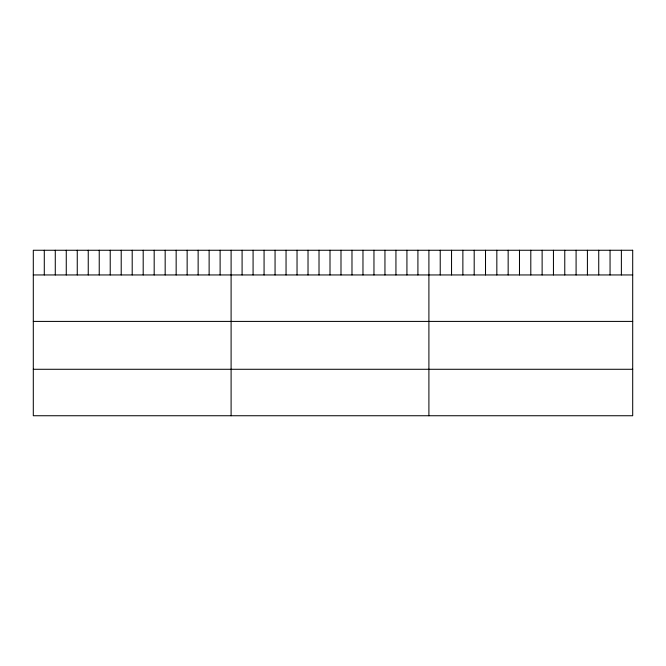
<?xml version="1.0" encoding="UTF-8"?>
<svg xmlns="http://www.w3.org/2000/svg" width="666" height="666" viewBox="0 0 666 666"><rect width="100%" height="100%" fill="white"/><g stroke="black" fill="none" stroke-linecap="round" stroke-linejoin="round"><path stroke-width="1" d="M33.3 274.95L632.7 274.95M33.3 321.412L632.7 321.412M33.3 369.28L632.7 369.28M621.378 250.258L621.378 274.95M610.056 250.258L610.056 274.95M598.734 250.258L598.734 274.95M587.412 250.258L587.412 274.95M576.09 250.258L576.09 274.95M564.768 250.258L564.768 274.95M553.446 250.258L553.446 274.95M542.124 250.258L542.124 274.95M530.802 250.258L530.802 274.95M519.48 250.258L519.48 274.95M508.158 250.258L508.158 274.95M496.836 250.258L496.836 274.95M485.514 250.258L485.514 274.95M474.192 250.258L474.192 274.95M462.87 250.258L462.87 274.95M451.548 250.258L451.548 274.95M440.226 250.258L440.226 274.95M428.904 250.258L428.904 415.742M417.915 250.258L417.915 274.95M406.926 250.258L406.926 274.95M395.937 250.258L395.937 274.95M384.948 250.258L384.948 274.95M373.959 250.258L373.959 274.95M362.97 250.258L362.97 274.95M351.981 250.258L351.981 274.95M340.992 250.258L340.992 274.95M330.003 250.258L330.003 274.95M319.014 250.258L319.014 274.95M308.025 250.258L308.025 274.95M297.036 250.258L297.036 274.95M286.047 250.258L286.047 274.95M275.058 250.258L275.058 274.95M264.069 250.258L264.069 274.95M253.08 250.258L253.08 274.95M242.091 250.258L242.091 274.95M231.102 250.258L231.102 415.742M220.113 250.258L220.113 274.95M209.124 250.258L209.124 274.95M198.135 250.258L198.135 274.95M187.146 250.258L187.146 274.95M176.157 250.258L176.157 274.95M165.168 250.258L165.168 274.95M154.179 250.258L154.179 274.95M143.19 250.258L143.19 274.95M132.201 250.258L132.201 274.95M121.212 250.258L121.212 274.95M110.223 250.258L110.223 274.95M99.234 250.258L99.234 274.95M88.245 250.258L88.245 274.95M77.256 250.258L77.256 274.95M66.267 250.258L66.267 274.95M55.278 250.258L55.278 274.95M44.289 250.258L44.289 274.95M632.7 250.258L33.3 250.258L33.3 415.742L632.7 415.742L632.7 250.258"/></g></svg>
